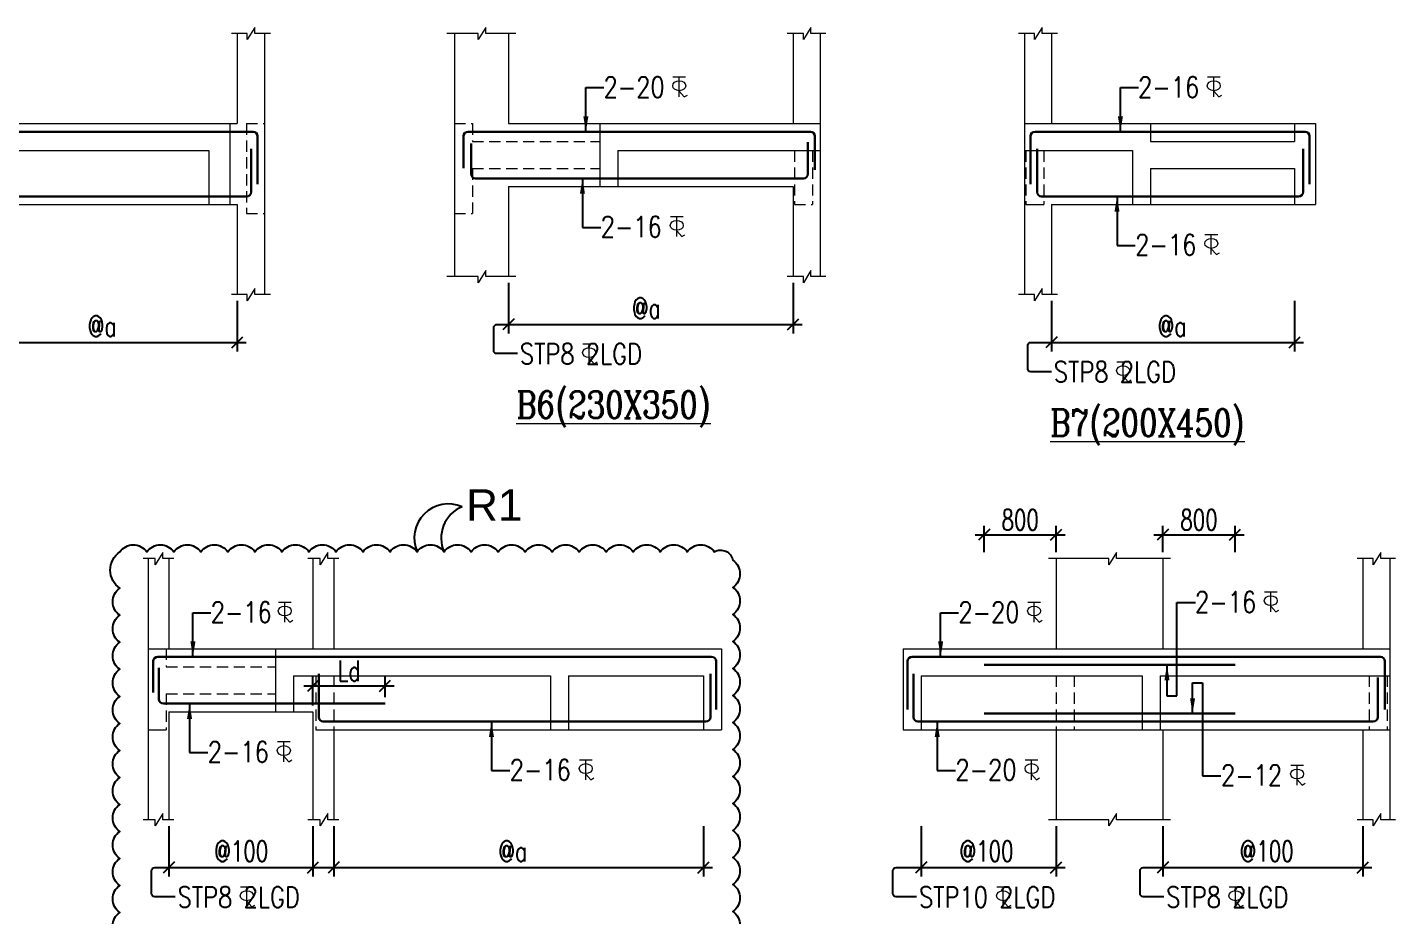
# Model space of a CAD drawing. Header units: millimetres. Extents: x 1255966 to 1543012, y 318612 to 465611.
# Drawn here: x 1510275 to 1525465, y 364297 to 374163 of the extents above; entities that cross this region are included whole.
import ezdxf

# ---------------------------------------------------------------- set-up
doc = ezdxf.new("R2010")
doc.units = ezdxf.units.MM
doc.header["$LTSCALE"] = 500
doc.header["$MEASUREMENT"] = 0
doc.header["$PDMODE"] = 34
doc.linetypes.add('HIDDEN', pattern=[0.375, 0.25, -0.125])
doc.layers.get('Defpoints').update_dxf_attribs({"lineweight": 0})
for name, color, linetype, lineweight in [('BEAM ELE', 2, 'Continuous', 15), ('DIM', 1, 'Continuous', 20), ('TAXT', 3, 'Continuous', 15), ('TEXT', 7, 'Continuous', 13), ('TEXT2', 3, 'Continuous', 15), ('TOWER AREA BEAM..', 3, 'Continuous', 20)]:
    doc.layers.add(name, color=color, linetype=linetype, lineweight=lineweight)
for name, color, linetype in [('CLOUD', 95, 'Continuous'), ('D', 10, 'Continuous'), ('ST DIM.', 1, 'Continuous'), ('STEEL', 1, 'Continuous')]:
    doc.layers.add(name, color=color, linetype=linetype)
doc.styles.add('2MM', font='romans.shx', dxfattribs={"width": 0.7})
doc.styles.add('3mm', font='arial.ttf')
doc.styles.add('BHTESHT$0$HSCC2', font='romanc.shx')
doc.styles.add('haider', font='romans.shx')
doc.dimstyles.new('SHUIB MOD.', dxfattribs={"dimtxt": 230, "dimasz": 130, "dimexe": 100, "dimexo": 70, "dimgap": 50, "dimtad": 2, "dimdec": 0, "dimzin": 4, "dimdsep": 46, "dimtxsty": '2MM', "dimblk": 'OBLIQUE', "dimcen": 0.09, "dimdle": 100, "dimclrd": 1, "dimclre": 1, "dimclrt": 3, "dimadec": 0, "dimazin": 0, "dimtfac": 1, "dimtdec": 0, "dimtix": 1, "dimtmove": 2, "dimatfit": 3, "dimfxl": 100, "dimtolj": 1, "dimlwd": -1, "dimarcsym": 0})

# ---------------------------------------------------------------- blocks, each defined once
blk = doc.blocks.new('_Oblique')
at = {"color": 0, "linetype": 'ByBlock', "lineweight": -2}
blk.add_line((-0.5, -0.5), (0.5, 0.5), dxfattribs=at)
blk = doc.blocks.new('*D415')
at = {"layer": 'Defpoints', "color": 0, "ltscale": 100, "transparency": 16777216}
for p in [(1509506, 371194, 6), (1512606, 371194, 6), (1512606, 370664)]:
    blk.add_point(p, dxfattribs=at)
at = {"layer": 'ST DIM.', "color": 1, "lineweight": -2, "ltscale": 100, "transparency": 16777216}
for p, q in [((1509506, 371124), (1509506, 370564)), ((1512606, 371124), (1512606, 370564))]:
    blk.add_line(p, q, dxfattribs=at)
at = {"layer": 'ST DIM.', "color": 1, "ltscale": 100, "transparency": 16777216}
blk.add_line((1509406, 370664), (1512706, 370664), dxfattribs=at)
at = {"layer": 'ST DIM.', "color": 1, "ltscale": 100, "transparency": 16777216, "xscale": 125, "yscale": 125, "zscale": 125, "rotation": 180}
blk.add_blockref('_Oblique', (1509506, 370664), dxfattribs=at)
at = {"layer": 'ST DIM.', "color": 1, "ltscale": 100, "transparency": 16777216, "xscale": 125, "yscale": 125, "zscale": 125}
blk.add_blockref('_Oblique', (1512606, 370664), dxfattribs=at)
at = {"layer": 'ST DIM.', "color": 3, "ltscale": 100, "transparency": 16777216, "insert": (1511104, 370844), "char_height": 230, "attachment_point": 5, "style": '2MM'}
blk.add_mtext('\\A1;@a', dxfattribs=at)
blk = doc.blocks.new('A$C76682FD6')
at = {"layer": 'TEXT', "color": 3, "ltscale": 0.2}
for p, q in [((143, 219), (2, 219)), ((72, 0), (72, 219)), ((72, 63), (128, 0)), ((128, 0), (162, 21))]:
    blk.add_line(p, q, dxfattribs=at)
blk.add_ellipse((72, 124), major_axis=(72.3, 0), ratio=0.753223, dxfattribs=at)
blk = doc.blocks.new('*D423')
at = {"layer": 'Defpoints', "color": 0, "ltscale": 100, "transparency": 16777216}
for p in [(1515616, 371394, 6), (1518776, 371394, 6), (1518776, 370864)]:
    blk.add_point(p, dxfattribs=at)
at = {"layer": 'ST DIM.', "color": 1, "lineweight": -2, "ltscale": 100, "transparency": 16777216}
for p, q in [((1515616, 371324), (1515616, 370764)), ((1518776, 371324), (1518776, 370764))]:
    blk.add_line(p, q, dxfattribs=at)
at = {"layer": 'ST DIM.', "color": 1, "ltscale": 100, "transparency": 16777216}
blk.add_line((1515516, 370864), (1518876, 370864), dxfattribs=at)
at = {"layer": 'ST DIM.', "color": 1, "ltscale": 100, "transparency": 16777216, "xscale": 125, "yscale": 125, "zscale": 125, "rotation": 180}
blk.add_blockref('_Oblique', (1515616, 370864), dxfattribs=at)
at = {"layer": 'ST DIM.', "color": 1, "ltscale": 100, "transparency": 16777216, "xscale": 125, "yscale": 125, "zscale": 125}
blk.add_blockref('_Oblique', (1518776, 370864), dxfattribs=at)
at = {"layer": 'ST DIM.', "color": 3, "ltscale": 100, "transparency": 16777216, "insert": (1517145, 371044), "char_height": 230, "attachment_point": 5, "style": '2MM'}
blk.add_mtext('\\A1;@a', dxfattribs=at)
blk = doc.blocks.new('*D429')
at = {"layer": 'Defpoints', "color": 0, "ltscale": 100, "transparency": 16777216}
for p in [(1522882, 365362, 6), (1525102, 365362, 6), (1525102, 364831)]:
    blk.add_point(p, dxfattribs=at)
at = {"layer": 'ST DIM.', "color": 1, "lineweight": -2, "ltscale": 100, "transparency": 16777216}
for p, q in [((1522882, 365292), (1522882, 364731)), ((1525102, 365292), (1525102, 364731))]:
    blk.add_line(p, q, dxfattribs=at)
at = {"layer": 'ST DIM.', "color": 1, "ltscale": 100, "transparency": 16777216}
blk.add_line((1522782, 364831), (1525202, 364831), dxfattribs=at)
at = {"layer": 'ST DIM.', "color": 1, "ltscale": 100, "transparency": 16777216, "xscale": 125, "yscale": 125, "zscale": 125, "rotation": 180}
blk.add_blockref('_Oblique', (1522882, 364831), dxfattribs=at)
at = {"layer": 'ST DIM.', "color": 1, "ltscale": 100, "transparency": 16777216, "xscale": 125, "yscale": 125, "zscale": 125}
blk.add_blockref('_Oblique', (1525102, 364831), dxfattribs=at)
at = {"layer": 'ST DIM.', "color": 3, "ltscale": 100, "transparency": 16777216, "insert": (1524033, 365012), "char_height": 230, "attachment_point": 5, "style": '2MM'}
blk.add_mtext('\\A1;@100', dxfattribs=at)
blk = doc.blocks.new('*D491')
at = {"layer": 'Defpoints', "color": 0, "ltscale": 100, "transparency": 16777216}
for p in [(1521644, 371194, 601198), (1524344, 371194, 62817), (1524344, 370664)]:
    blk.add_point(p, dxfattribs=at)
at = {"layer": 'ST DIM.', "color": 1, "lineweight": -2, "ltscale": 100, "transparency": 16777216}
for p, q in [((1521644, 371124), (1521644, 370564)), ((1524344, 371124), (1524344, 370564))]:
    blk.add_line(p, q, dxfattribs=at)
at = {"layer": 'ST DIM.', "color": 1, "ltscale": 100, "transparency": 16777216}
blk.add_line((1521544, 370664), (1524444, 370664), dxfattribs=at)
at = {"layer": 'ST DIM.', "color": 1, "ltscale": 100, "transparency": 16777216, "xscale": 125, "yscale": 125, "zscale": 125, "rotation": 180}
blk.add_blockref('_Oblique', (1521644, 370664), dxfattribs=at)
at = {"layer": 'ST DIM.', "color": 1, "ltscale": 100, "transparency": 16777216, "xscale": 125, "yscale": 125, "zscale": 125}
blk.add_blockref('_Oblique', (1524344, 370664), dxfattribs=at)
at = {"layer": 'ST DIM.', "color": 3, "ltscale": 100, "transparency": 16777216, "insert": (1522982, 370844), "char_height": 230, "attachment_point": 5, "style": '2MM'}
blk.add_mtext('\\A1;@a', dxfattribs=at)
blk = doc.blocks.new('*D493')
at = {"layer": 'Defpoints', "color": 0, "ltscale": 100, "transparency": 16777216}
for p in [(1520197, 365362, 6), (1521697, 365362, 6), (1521697, 364831)]:
    blk.add_point(p, dxfattribs=at)
at = {"layer": 'ST DIM.', "color": 1, "lineweight": -2, "ltscale": 100, "transparency": 16777216}
for p, q in [((1520197, 365292), (1520197, 364731)), ((1521697, 365292), (1521697, 364731))]:
    blk.add_line(p, q, dxfattribs=at)
at = {"layer": 'ST DIM.', "color": 1, "ltscale": 100, "transparency": 16777216}
blk.add_line((1520097, 364831), (1521797, 364831), dxfattribs=at)
at = {"layer": 'ST DIM.', "color": 1, "ltscale": 100, "transparency": 16777216, "xscale": 125, "yscale": 125, "zscale": 125, "rotation": 180}
blk.add_blockref('_Oblique', (1520197, 364831), dxfattribs=at)
at = {"layer": 'ST DIM.', "color": 1, "ltscale": 100, "transparency": 16777216, "xscale": 125, "yscale": 125, "zscale": 125}
blk.add_blockref('_Oblique', (1521697, 364831), dxfattribs=at)
at = {"layer": 'ST DIM.', "color": 3, "ltscale": 100, "transparency": 16777216, "insert": (1520923, 365012), "char_height": 230, "attachment_point": 5, "style": '2MM'}
blk.add_mtext('\\A1;@100', dxfattribs=at)
blk = doc.blocks.new('*D536')
at = {"layer": 'Defpoints', "color": 0, "ltscale": 100, "transparency": 16777216}
for p in [(1523682, 368528), (1522882, 368262), (1523682, 368262)]:
    blk.add_point(p, dxfattribs=at)
at = {"layer": 'ST DIM.', "color": 1, "ltscale": 100, "transparency": 16777216}
blk.add_line((1522782, 368528), (1523782, 368528), dxfattribs=at)
at = {"layer": 'ST DIM.', "color": 1, "lineweight": -2, "ltscale": 100, "transparency": 16777216}
for p, q in [((1522882, 368332), (1522882, 368628)), ((1523682, 368332), (1523682, 368628))]:
    blk.add_line(p, q, dxfattribs=at)
at = {"layer": 'ST DIM.', "color": 1, "ltscale": 100, "transparency": 16777216, "xscale": 125, "yscale": 125, "zscale": 125, "rotation": 180}
blk.add_blockref('_Oblique', (1522882, 368528), dxfattribs=at)
at = {"layer": 'ST DIM.', "color": 1, "ltscale": 100, "transparency": 16777216, "xscale": 125, "yscale": 125, "zscale": 125}
blk.add_blockref('_Oblique', (1523682, 368528), dxfattribs=at)
at = {"layer": 'ST DIM.', "color": 3, "ltscale": 100, "transparency": 16777216, "insert": (1523282, 368693), "char_height": 230, "attachment_point": 5, "style": '2MM'}
blk.add_mtext('\\A1;800', dxfattribs=at)
blk = doc.blocks.new('*D537')
at = {"layer": 'Defpoints', "color": 0, "ltscale": 100, "transparency": 16777216}
for p in [(1521697, 368528), (1520897, 368262), (1521697, 368262)]:
    blk.add_point(p, dxfattribs=at)
at = {"layer": 'ST DIM.', "color": 1, "ltscale": 100, "transparency": 16777216}
blk.add_line((1520797, 368528), (1521797, 368528), dxfattribs=at)
at = {"layer": 'ST DIM.', "color": 1, "lineweight": -2, "ltscale": 100, "transparency": 16777216}
for p, q in [((1520897, 368332), (1520897, 368628)), ((1521697, 368332), (1521697, 368628))]:
    blk.add_line(p, q, dxfattribs=at)
at = {"layer": 'ST DIM.', "color": 1, "ltscale": 100, "transparency": 16777216, "xscale": 125, "yscale": 125, "zscale": 125, "rotation": 180}
blk.add_blockref('_Oblique', (1520897, 368528), dxfattribs=at)
at = {"layer": 'ST DIM.', "color": 1, "ltscale": 100, "transparency": 16777216, "xscale": 125, "yscale": 125, "zscale": 125}
blk.add_blockref('_Oblique', (1521697, 368528), dxfattribs=at)
at = {"layer": 'ST DIM.', "color": 3, "ltscale": 100, "transparency": 16777216, "insert": (1521297, 368693), "char_height": 230, "attachment_point": 5, "style": '2MM'}
blk.add_mtext('\\A1;800', dxfattribs=at)
blk = doc.blocks.new('*D709')
at = {"layer": 'Defpoints', "color": 0, "ltscale": 100, "transparency": 16777216}
for p in [(1511846, 365362, 6), (1513446, 365362, 6), (1513446, 364831)]:
    blk.add_point(p, dxfattribs=at)
at = {"layer": 'ST DIM.', "color": 1, "lineweight": -2, "ltscale": 100, "transparency": 16777216}
for p, q in [((1511846, 365292), (1511846, 364731)), ((1513446, 365292), (1513446, 364731))]:
    blk.add_line(p, q, dxfattribs=at)
at = {"layer": 'ST DIM.', "color": 1, "ltscale": 100, "transparency": 16777216}
blk.add_line((1511746, 364831), (1513546, 364831), dxfattribs=at)
at = {"layer": 'ST DIM.', "color": 1, "ltscale": 100, "transparency": 16777216, "xscale": 125, "yscale": 125, "zscale": 125, "rotation": 180}
blk.add_blockref('_Oblique', (1511846, 364831), dxfattribs=at)
at = {"layer": 'ST DIM.', "color": 1, "ltscale": 100, "transparency": 16777216, "xscale": 125, "yscale": 125, "zscale": 125}
blk.add_blockref('_Oblique', (1513446, 364831), dxfattribs=at)
at = {"layer": 'ST DIM.', "color": 3, "ltscale": 100, "transparency": 16777216, "insert": (1512649, 365012), "char_height": 230, "attachment_point": 5, "style": '2MM'}
blk.add_mtext('\\A1;@100', dxfattribs=at)
blk = doc.blocks.new('*D710')
at = {"layer": 'Defpoints', "color": 0, "ltscale": 100, "transparency": 16777216}
for p in [(1513676, 365362, 6), (1517781, 365362, 6), (1517781, 364831)]:
    blk.add_point(p, dxfattribs=at)
at = {"layer": 'ST DIM.', "color": 1, "lineweight": -2, "ltscale": 100, "transparency": 16777216}
for p, q in [((1513676, 365292), (1513676, 364731)), ((1517781, 365292), (1517781, 364731))]:
    blk.add_line(p, q, dxfattribs=at)
at = {"layer": 'ST DIM.', "color": 1, "ltscale": 100, "transparency": 16777216}
blk.add_line((1513576, 364831), (1517881, 364831), dxfattribs=at)
at = {"layer": 'ST DIM.', "color": 1, "ltscale": 100, "transparency": 16777216, "xscale": 125, "yscale": 125, "zscale": 125, "rotation": 180}
blk.add_blockref('_Oblique', (1513676, 364831), dxfattribs=at)
at = {"layer": 'ST DIM.', "color": 1, "ltscale": 100, "transparency": 16777216, "xscale": 125, "yscale": 125, "zscale": 125}
blk.add_blockref('_Oblique', (1517781, 364831), dxfattribs=at)
at = {"layer": 'ST DIM.', "color": 3, "ltscale": 100, "transparency": 16777216, "insert": (1515662, 365012), "char_height": 230, "attachment_point": 5, "style": '2MM'}
blk.add_mtext('\\A1;@a', dxfattribs=at)
blk = doc.blocks.new('*D713')
at = {"layer": 'Defpoints', "color": 0, "ltscale": 100, "transparency": 16777216}
for p in [(1514246, 366850), (1513446, 366562), (1514246, 366652)]:
    blk.add_point(p, dxfattribs=at)
at = {"layer": 'ST DIM.', "color": 1, "ltscale": 100, "transparency": 16777216}
blk.add_line((1513346, 366850), (1514346, 366850), dxfattribs=at)
at = {"layer": 'ST DIM.', "color": 1, "lineweight": -2, "ltscale": 100, "transparency": 16777216}
for p, q in [((1513446, 366632), (1513446, 366950)), ((1514246, 366722), (1514246, 366950))]:
    blk.add_line(p, q, dxfattribs=at)
at = {"layer": 'ST DIM.', "color": 1, "ltscale": 100, "transparency": 16777216, "xscale": 125, "yscale": 125, "zscale": 125, "rotation": 180}
blk.add_blockref('_Oblique', (1513446, 366850), dxfattribs=at)
at = {"layer": 'ST DIM.', "color": 1, "ltscale": 100, "transparency": 16777216, "xscale": 125, "yscale": 125, "zscale": 125}
blk.add_blockref('_Oblique', (1514246, 366850), dxfattribs=at)
at = {"layer": 'ST DIM.', "color": 3, "ltscale": 100, "transparency": 16777216, "insert": (1513846, 367015), "char_height": 230, "attachment_point": 5, "style": '2MM'}
blk.add_mtext('\\A1;Ld', dxfattribs=at)

msp = doc.modelspace()

# ---------------------------------------------------------------- linework, layer by layer
at = {"layer": 'BEAM ELE', "color": 3}
for points in [[(1512972.9, 374094.2), (1512801.8, 374094.2), (1512801.8, 374162.8), (1512717.2, 374026.2), (1512717.2, 374094.2), (1512540.7, 374094.2)], [(1515698.6, 374094.2), (1515364.9, 374094.2), (1515364.9, 374162.8), (1515280.3, 374026.2), (1515280.3, 374094.2), (1514930.4, 374094.2)], [(1519138.2, 374094.2), (1518974.5, 374094.2), (1518974.5, 374162.8), (1518890, 374026.2), (1518890, 374094.2), (1518709.5, 374094.2)], [(1521710.5, 374094.2), (1521539.3, 374094.2), (1521539.3, 374162.8), (1521454.8, 374026.2), (1521454.8, 374094.2), (1521278.2, 374094.2)], [(1515698.6, 371394.2), (1515364.9, 371394.2), (1515364.9, 371462.8), (1515280.3, 371326.2), (1515280.3, 371394.2), (1514930.4, 371394.2)], [(1519138.2, 371394.2), (1518974.5, 371394.2), (1518974.5, 371462.8), (1518890, 371326.2), (1518890, 371394.2), (1518709.5, 371394.2)], [(1512972.9, 371194.2), (1512801.8, 371194.2), (1512801.8, 371262.8), (1512717.2, 371126.2), (1512717.2, 371194.2), (1512540.7, 371194.2)], [(1521710.5, 371194.2), (1521539.3, 371194.2), (1521539.3, 371262.8), (1521454.8, 371126.2), (1521454.8, 371194.2), (1521278.2, 371194.2)], [(1511901.3, 368261.6), (1511780.2, 368261.6), (1511780.2, 368330.3), (1511695.6, 368193.6), (1511695.6, 368261.6), (1511559.9, 368261.6)], [(1513731.3, 368261.6), (1513610.2, 368261.6), (1513610.2, 368330.3), (1513525.6, 368193.6), (1513525.6, 368261.6), (1513389.9, 368261.6)], [(1522965.5, 368261.6), (1522366.5, 368261.6), (1522366.5, 368330.3), (1522281.9, 368193.6), (1522281.9, 368261.6), (1521612.3, 368261.6)], [(1525465.2, 368261.6), (1525301.4, 368261.6), (1525301.4, 368330.3), (1525216.9, 368193.6), (1525216.9, 368261.6), (1525036.4, 368261.6)], [(1511901.3, 365361.6), (1511780.2, 365361.6), (1511780.2, 365430.3), (1511695.6, 365293.6), (1511695.6, 365361.6), (1511559.9, 365361.6)], [(1513731.3, 365361.6), (1513610.2, 365361.6), (1513610.2, 365430.3), (1513525.6, 365293.6), (1513525.6, 365361.6), (1513389.9, 365361.6)], [(1522965.5, 365361.6), (1522366.5, 365361.6), (1522366.5, 365430.3), (1522281.9, 365293.6), (1522281.9, 365361.6), (1521612.3, 365361.6)], [(1525465.2, 365361.6), (1525301.4, 365361.6), (1525301.4, 365430.3), (1525216.9, 365293.6), (1525216.9, 365361.6), (1525036.4, 365361.6)]]:
    msp.add_lwpolyline(points, dxfattribs=at)
at = {"layer": 'CLOUD', "color": 1}
msp.add_lwpolyline([(1511301.5, 364032.4, -0.5205671), (1511301.5, 364332.4, -0.5205671), (1511301.5, 364632.4, -0.5205671), (1511301.5, 364932.4, -0.5205671), (1511301.5, 365232.4, -0.5205671), (1511301.5, 365532.4, -0.5205671), (1511301.5, 365832.4, -0.5205671), (1511301.5, 366132.4, -0.5205671), (1511301.5, 366432.4, -0.5205671), (1511301.5, 366732.4, -0.5205671), (1511301.5, 367032.4, -0.5205671), (1511301.5, 367332.4, -0.5205671), (1511301.5, 367632.4, -0.5205671), (1511301.5, 367932.4, -0.5205671), (1511301.5, 368337.2, -0.5205671), (1511601.5, 368337.2, -0.5205671), (1511901.5, 368337.2, -0.5205671), (1512201.5, 368337.2, -0.5205671), (1512501.5, 368337.2, -0.5205671), (1512801.5, 368337.2, -0.5205671), (1513101.5, 368337.2, -0.5205671), (1513401.5, 368337.2, -0.5205671), (1513701.5, 368337.2, -0.5205671), (1514001.5, 368337.2, -0.5205671), (1514301.5, 368337.2, -0.5205671), (1514601.5, 368337.2, -0.5205671), (1514901.5, 368337.2, -0.5205671), (1515201.5, 368337.2, -0.5205671), (1515501.5, 368337.2, -0.5205671), (1515801.5, 368337.2, -0.5205671), (1516101.5, 368337.2, -0.5205671), (1516401.5, 368337.2, -0.5205671), (1516701.5, 368337.2, -0.5205671), (1517001.5, 368337.2, -0.5205671), (1517301.5, 368337.2, -0.5205671), (1517601.5, 368337.2, -0.5205671), (1517901.5, 368337.2, -0.5205671), (1518107.4, 368243.1, -0.5205671), (1518107.4, 367943.1, -0.5205671), (1518107.4, 367643.1, -0.5205671), (1518107.4, 367343.1, -0.5205671), (1518107.4, 367043.1, -0.5205671), (1518107.4, 366743.1, -0.5205671), (1518107.4, 366443.1, -0.5205671), (1518107.4, 366143.1, -0.5205671), (1518107.4, 365843.1, -0.5205671), (1518107.4, 365543.1, -0.5205671), (1518107.4, 365243.1, -0.5205671), (1518107.4, 364943.1, -0.5205671), (1518107.4, 364643.1, -0.5205671), (1518107.4, 364343.1, -0.5205671), (1518107.4, 364043.1, -0.5205671)], format="xyb", dxfattribs=at)
at = {"layer": 'CLOUD', "color": 1, "ltscale": 10}
for centre, radius, start, end in [((1514950.4, 368488.8), 380.4, 66.60145, 203.48553), ((1515244.4, 368490.6), 375.6, 112.36271, 204.10067)]:
    msp.add_arc(centre, radius, start, end, dxfattribs=at)
at = {"layer": 'ST DIM.'}
for points in [[(1515716.8, 370538.5), (1515488.5, 370538.5, -0.4142136), (1515452.7, 370574.3), (1515452.7, 370827.9, -0.4142136), (1515488.5, 370863.6), (1515615.6, 370863.6)], [(1521644.3, 370338.5), (1521416, 370338.5, -0.4142136), (1521380.2, 370374.3), (1521380.2, 370627.9, -0.4142136), (1521416, 370663.6), (1521643.8, 370663.6)], [(1511917.2, 364505.9), (1511688.8, 364505.9, -0.4142136), (1511653, 364541.7), (1511653, 364795.3, -0.4142136), (1511688.8, 364831.1), (1514897.2, 364831.1)], [(1520147.7, 364505.9), (1519919.3, 364505.9, -0.4142136), (1519883.5, 364541.7), (1519883.5, 364795.3, -0.4142136), (1519919.3, 364831.1), (1520197.5, 364831.1)], [(1522892.1, 364505.9), (1522663.8, 364505.9, -0.4142136), (1522628, 364541.7), (1522628, 364795.3, -0.4142136), (1522663.8, 364831.1), (1522882.5, 364831.1)]]:
    msp.add_lwpolyline(points, format="xyb", dxfattribs=at)
at = {"layer": 'STEEL', "color": 4, "lineweight": 30, "ltscale": 10}
for p, q in [((1505655.3, 373004.2), (1512781.4, 373004.2)), ((1512831.4, 372420.5), (1512831.4, 372954.2)), ((1515118.1, 372598.9), (1515118.1, 372954.2)), ((1515168.1, 373004.2), (1518968.7, 373004.2)), ((1519018.5, 372581.3), (1519018.5, 372954.2)), ((1521412.5, 372420.5), (1521412.5, 372954.2)), ((1521462.5, 373004.2), (1524459.4, 373004.2)), ((1524509.4, 372420.5), (1524509.4, 372954.2)), ((1512759.2, 372334.2), (1512759.2, 372815.2)), ((1515201.7, 372534.2), (1515201.7, 372871.5)), ((1518940.4, 372534.2), (1518940.4, 372887.3)), ((1521484.7, 372334.2), (1521484.7, 372815.2)), ((1524437.2, 372334.2), (1524437.2, 372815.2)), ((1515251.7, 372484.2), (1518890.4, 372484.2)), ((1505727.5, 372284.2), (1512709.2, 372284.2)), ((1521534.7, 372284.2), (1524387.2, 372284.2)), ((1511723, 367171.6), (1517871.5, 367171.6)), ((1520097.1, 367171.6), (1525295.6, 367171.6)), ((1511673, 366775.5), (1511673, 367121.6)), ((1511735.5, 366701.6), (1511735.5, 367049.1)), ((1517921.3, 366587.9), (1517921.3, 367121.6)), ((1520047.1, 366587.9), (1520047.1, 367121.6)), ((1520897.5, 367081.6), (1523682.5, 367081.6)), ((1525345.4, 366587.9), (1525345.4, 367121.6)), ((1513510.8, 366501.6), (1513510.8, 366982.7)), ((1517858.3, 366501.6), (1517858.3, 366982.7)), ((1520111.2, 366501.6), (1520111.2, 366982.7)), ((1525267.3, 366501.6), (1525267.3, 366940.3)), ((1511785.5, 366651.6), (1514246.2, 366651.6)), ((1520897.5, 366541.6), (1523682.5, 366541.6)), ((1513560.8, 366451.6), (1517808.3, 366451.6)), ((1520161.2, 366451.6), (1525217.3, 366451.6))]:
    msp.add_line(p, q, dxfattribs=at)
for centre, start, end in [((1512781.4, 372954.2), 0, 90), ((1515168.1, 372954.2), 90, 180), ((1518968.5, 372954.2), 0, 90), ((1521462.5, 372954.2), 90, 180), ((1524459.4, 372954.2), 0, 90), ((1515251.7, 372534.2), 180, 270), ((1518890.4, 372534.2), 270, 0), ((1512709.2, 372334.2), 270, 0), ((1521534.7, 372334.2), 180, 270), ((1524387.2, 372334.2), 270, 0), ((1511723, 367121.6), 90, 180), ((1517871.3, 367121.6), 0, 90), ((1520097.1, 367121.6), 90, 180), ((1525295.4, 367121.6), 0, 90), ((1511785.5, 366701.6), 180, 270), ((1513560.8, 366501.6), 180, 270), ((1517808.3, 366501.6), 270, 0), ((1520161.2, 366501.6), 180, 270), ((1525217.3, 366501.6), 270, 0)]:
    msp.add_arc(centre, 50, start, end, dxfattribs=at)
at = {"layer": 'TOWER AREA BEAM..'}
for p, q in [((1512606.3, 374094.2), (1512606.3, 373094.2)), ((1512906.3, 374094.2), (1512906.3, 371194.2)), ((1515015.6, 374094.2), (1515015.6, 371394.2)), ((1515615.6, 374094.2), (1515615.6, 373094.2)), ((1518775.6, 374094.2), (1518775.6, 373094.2)), ((1519075.6, 374094.2), (1519075.6, 373094.2)), ((1521343.8, 374094.2), (1521343.8, 371194.2)), ((1521643.8, 374094.2), (1521643.8, 373094.2)), ((1505531.3, 373094.2), (1512606.3, 373094.2)), ((1512521.3, 373094.2), (1512521.3, 372194.2)), ((1515615.6, 373094.2), (1519075.6, 373094.2)), ((1516630.6, 373094.2), (1516630.6, 372394.2)), ((1519075.6, 373094.2), (1519075.6, 371394.2)), ((1521343.8, 373094.2), (1524573.8, 373094.2)), ((1522743.8, 373094.2), (1522743.8, 372894.2)), ((1524343.8, 373094.2), (1524343.8, 372894.2)), ((1524573.8, 373094.2), (1524573.8, 372194.2)), ((1509506.3, 372794.2), (1512291.3, 372794.2)), ((1512291.3, 372794.2), (1512291.3, 372194.2)), ((1516830.6, 372794.2), (1519075.6, 372794.2)), ((1516830.6, 372794.2), (1516830.6, 372394.2)), ((1521343.8, 372794.2), (1522543.8, 372794.2)), ((1522543.8, 372794.2), (1522543.8, 372194.2)), ((1522743.8, 372894.2), (1524343.8, 372894.2)), ((1522743.8, 372594.2), (1524343.8, 372594.2)), ((1522743.8, 372594.2), (1522743.8, 372194.2)), ((1524343.8, 372594.2), (1524343.8, 372194.2)), ((1515615.6, 372394.2), (1515615.6, 371394.2)), ((1515615.6, 372394.2), (1518775.6, 372394.2)), ((1518775.6, 372394.2), (1518775.6, 371394.2)), ((1505731.3, 372194.2), (1512606.3, 372194.2)), ((1512606.3, 372194.2), (1512606.3, 371194.2)), ((1521358.8, 372194.2), (1521558.8, 372194.2)), ((1521643.8, 372194.2), (1524573.8, 372194.2)), ((1521643.8, 372194.2), (1521643.8, 371194.2)), ((1511616.2, 368261.6), (1511616.2, 365361.6)), ((1511846.2, 368261.6), (1511846.2, 367261.6)), ((1513446.2, 368261.6), (1513446.2, 367261.6)), ((1513676.2, 368261.6), (1513676.2, 367261.6)), ((1521697.5, 368261.6), (1521697.5, 367261.6)), ((1522882.5, 368261.6), (1522882.5, 367261.6)), ((1525102.5, 368261.6), (1525102.5, 367261.6)), ((1525402.5, 368261.6), (1525402.5, 367261.6)), ((1511616.2, 367261.6), (1517981.2, 367261.6)), ((1513031.2, 367261.6), (1513031.2, 366561.6)), ((1517981.2, 367261.6), (1517981.2, 366361.6)), ((1519997.5, 367261.6), (1525402.5, 367261.6)), ((1519997.5, 367261.6), (1519997.5, 366361.6)), ((1525402.5, 367261.6), (1525402.5, 365361.6)), ((1513231.2, 366961.6), (1516081.2, 366961.6)), ((1513231.2, 366961.6), (1513231.2, 366561.6)), ((1516081.2, 366961.6), (1516081.2, 366361.6)), ((1516281.2, 366961.6), (1517781.2, 366961.6)), ((1516281.2, 366961.6), (1516281.2, 366361.6)), ((1517781.2, 366961.6), (1517781.2, 366361.6)), ((1520197.5, 366961.6), (1522652.5, 366961.6)), ((1520197.5, 366961.6), (1520197.5, 366361.6)), ((1522652.5, 366961.6), (1522652.5, 366361.6)), ((1522852.5, 366961.6), (1525402.5, 366961.6)), ((1522852.5, 366961.6), (1522852.5, 366361.6)), ((1511846.2, 366561.6), (1513446.2, 366561.6)), ((1511846.2, 366561.6), (1511846.2, 365361.6)), ((1513446.2, 366561.6), (1513446.2, 365361.6)), ((1511616.2, 366361.6), (1511816.2, 366361.6)), ((1513476.2, 366361.6), (1517981.2, 366361.6)), ((1513676.2, 366361.6), (1513676.2, 365361.6)), ((1519997.5, 366361.6), (1525402.5, 366361.6)), ((1521697.5, 366361.6), (1521697.5, 365361.6)), ((1522882.5, 366361.6), (1522882.5, 365361.6)), ((1525102.5, 366361.6), (1525102.5, 365361.6))]:
    msp.add_line(p, q, dxfattribs=at)
at = {"layer": 'TOWER AREA BEAM..', "linetype": 'HIDDEN'}
for p, q in [((1512706.3, 373094.2), (1512906.3, 373094.2)), ((1512706.3, 373094.2), (1512706.3, 372094.2)), ((1515015.6, 373094.2), (1515215.6, 373094.2)), ((1515215.6, 373094.2), (1515215.6, 372894.2)), ((1515215.6, 372894.2), (1516630.6, 372894.2)), ((1518790.6, 372794.2), (1518790.6, 372194.2)), ((1518990.6, 372794.2), (1518990.6, 372194.2)), ((1521358.8, 372794.2), (1521358.8, 372194.2)), ((1521558.8, 372794.2), (1521558.8, 372194.2)), ((1515215.6, 372594.2), (1515215.6, 372094.2)), ((1515215.6, 372594.2), (1516630.6, 372594.2)), ((1518790.6, 372194.2), (1518990.6, 372194.2)), ((1512706.3, 372094.2), (1512906.3, 372094.2)), ((1515015.6, 372094.2), (1515215.6, 372094.2)), ((1511816.2, 367261.6), (1511816.2, 367061.6)), ((1511816.2, 367061.6), (1513031.2, 367061.6)), ((1513476.2, 366961.6), (1513476.2, 366361.6)), ((1513676.2, 366961.6), (1513676.2, 366361.6)), ((1521697.5, 366961.6), (1521697.5, 366361.6)), ((1521897.5, 366961.6), (1521897.5, 366361.6)), ((1525172.5, 366961.6), (1525172.5, 366361.6)), ((1525372.5, 366961.6), (1525372.5, 366361.6)), ((1511816.2, 366761.6), (1511816.2, 366361.6)), ((1511816.2, 366761.6), (1513031.2, 366761.6))]:
    msp.add_line(p, q, dxfattribs=at)

# ---------------------------------------------------------------- block references
at = {"layer": 'DIM', "lineweight": 0}
for p in [(1517440.4, 373389.7), (1523374.6, 373389.7), (1517412.6, 371838.8), (1523346.8, 371638.8), (1516439.3, 370425.8), (1522366.8, 370225.8), (1513060.9, 367557.1), (1521378.7, 367557.1), (1524006.9, 367670.3), (1513050.6, 366006.3), (1516402.4, 365806.3), (1521351, 365806.3), (1524299.1, 365745.9), (1512639.6, 364393.2), (1521034.8, 364393.2), (1523614.6, 364393.2)]:
    msp.add_blockref('A$C76682FD6', p, dxfattribs=at)

# ---------------------------------------------------------------- texts
at = {"layer": 'CLOUD', "color": 1, "linetype": 'Continuous', "style": '3mm'}
msp.add_text('R1', height=350, dxfattribs=at).set_placement((1515146.2, 368681.8))
at = {"layer": 'TAXT', "style": 'BHTESHT$0$HSCC2', "width": 0.8}
for s, p in [('%%UB6(230X350)', (1515701.8, 369822.3)), ('%%UB7(200X450)', (1521629.2, 369622.3))]:
    msp.add_text(s, height=300, dxfattribs=at).set_placement(p)
at = {"layer": 'TEXT2', "color": 3, "style": 'haider', "width": 0.8}
for s, p in [('2-20', (1516672.4, 373384.5)), ('2-16', (1522606.6, 373384.5)), ('2-16', (1516640.2, 371833.7)), ('2-16', (1522574.5, 371633.7)), ('STP8 2LGD', (1515742.6, 370420.6)), ('STP8 2LGD', (1521670.1, 370220.6)), ('2-16', (1512310.4, 367552)), ('2-20', (1520610.7, 367552)), ('2-16', (1523238.9, 367665.1)), ('2-16', (1512278.3, 366001.1)), ('2-16', (1515630.1, 365801.1)), ('2-20', (1520578.6, 365801.1)), ('2-12', (1523526.8, 365740.7)), ('STP8 2LGD', (1511943, 364388.1)), ('STP10 2LGD', (1520173.5, 364388.1)), ('STP8 2LGD', (1522918, 364388.1))]:
    msp.add_text(s, height=230, dxfattribs=at).set_placement(p)

# ---------------------------------------------------------------- dimensions: what is measured, and where the dimension line sits
at = {"layer": 'ST DIM.', "ltscale": 100}
for base, p1, p2, text, picture, middle in [((1518775.6, 370863.6, -6.3), (1515615.6, 371394.2), (1518775.6, 371394.2), '@a', '*D423', (1517144.6, 371044.1, -6.3)), ((1512606.3, 370663.6, -601197.7), (1509506.3, 371194.2, -601191.4), (1512606.3, 371194.2, -601191.4), '@a', '*D415', (1511103.7, 370844.1, -601197.7)), ((1524343.8, 370663.6, -601197.7), (1521643.8, 371194.2), (1524343.8, 371194.2, -538380.3), '@a', '*D491', (1522981.5, 370844.1, -601197.7)), ((1513446.2, 364831.1, -6.3), (1511846.2, 365361.6), (1513446.2, 365361.6), '@100', '*D709', (1512648.9, 365011.5, -6.3)), ((1517781.2, 364831.1, -6.3), (1513676.2, 365361.6), (1517781.2, 365361.6), '@a', '*D710', (1515661.9, 365011.5, -6.3)), ((1521697.5, 364831.1, -6.3), (1520197.5, 365361.6), (1521697.5, 365361.6), '@100', '*D493', (1520923.3, 365011.5, -6.3)), ((1525102.5, 364831.1, -6.3), (1522882.5, 365361.6), (1525102.5, 365361.6), '@100', '*D429', (1524032.7, 365011.5, -6.3))]:
    dim = msp.add_linear_dim(base=base, p1=p1, p2=p2, text=text, dimstyle='SHUIB MOD.', override={"dimasz": 125}, dxfattribs=at)
    dim.commit()
    dim.dimension.update_dxf_attribs({"geometry": picture, "text_midpoint": middle, "dimtype": 160})
for base, p1, p2, picture, middle in [((1521697.5, 368527.5), (1520897.5, 368261.6), (1521697.5, 368261.6), '*D537', (1521297.5, 368692.5)), ((1523682.5, 368527.5), (1522882.5, 368261.6), (1523682.5, 368261.6), '*D536', (1523282.5, 368692.5))]:
    dim = msp.add_linear_dim(base=base, p1=p1, p2=p2, dimstyle='SHUIB MOD.', override={"dimasz": 125}, dxfattribs=at)
    dim.commit()
    dim.dimension.update_dxf_attribs({"geometry": picture, "text_midpoint": middle})
dim = msp.add_linear_dim(base=(1514246.2, 366850.2), p1=(1513446.2, 366561.6), p2=(1514246.2, 366651.6), text='Ld', dimstyle='SHUIB MOD.', override={"dimasz": 125}, dxfattribs=at)
dim.commit()
dim.dimension.update_dxf_attribs({"geometry": '*D713', "text_midpoint": (1513846.2, 367015.2)})

# ---------------------------------------------------------------- leaders
at = {"layer": 'D', "linetype": 'Continuous'}
for points in [[(1516475.7, 373004.2), (1516475.7, 373494.2), (1516675.7, 373494.2)], [(1522409.9, 373004.2), (1522409.9, 373494.2), (1522609.9, 373494.2)], [(1516437.8, 372484.2), (1516437.8, 371941.4), (1516639.9, 371941.4)], [(1522372.1, 372284.2), (1522372.1, 371741.4), (1522574.1, 371741.4)], [(1522926.5, 367081.6), (1522926.5, 366739.2), (1523037.7, 366739.2), (1523037.7, 367774.8), (1523242.2, 367774.8)], [(1512113.7, 367171.6), (1512113.7, 367661.6), (1512313.7, 367661.6)], [(1520414.1, 367171.6), (1520414.1, 367661.6), (1520614, 367661.6)], [(1523210.7, 366541.6), (1523210.7, 366884), (1523321.9, 366884), (1523321.9, 365848.4), (1523526.4, 365848.4)], [(1512075.9, 366651.6), (1512075.9, 366108.8), (1512277.9, 366108.8)], [(1515427.7, 366451.6), (1515427.7, 365908.8), (1515629.7, 365908.8)], [(1520376.2, 366451.6), (1520376.2, 365908.8), (1520578.2, 365908.8)]]:
    msp.add_leader(points, dimstyle='SHUIB MOD.', override={"dimasz": 170, "dimtad": 0}, dxfattribs=at)

doc.saveas('drawing.dxf')
